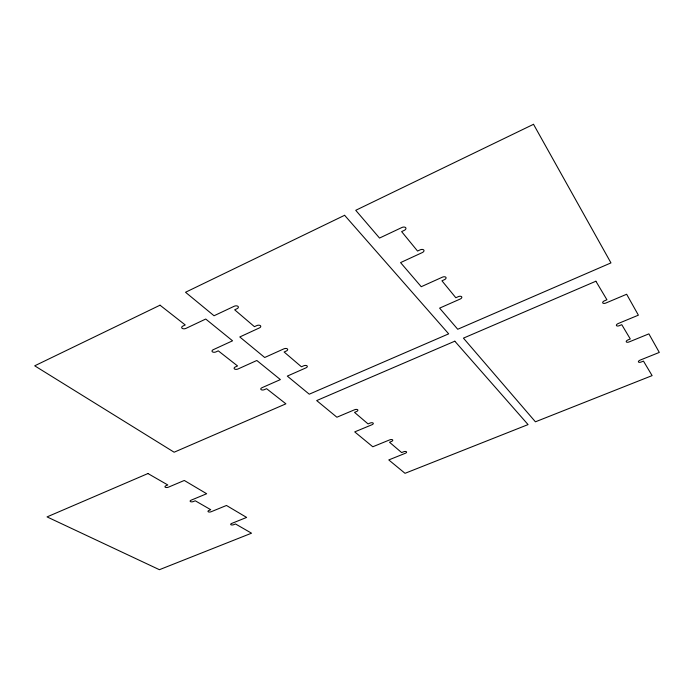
<?xml version="1.0" encoding="UTF-8"?>
<svg xmlns="http://www.w3.org/2000/svg" width="694" height="694" viewBox="0 0 694 694"><rect width="100%" height="100%" fill="white"/><g stroke="black" fill="none" stroke-linecap="round" stroke-linejoin="round"><path stroke-width="1.04" d="M344.614 215.296L185.524 292.269L214.047 315.761L234.19 306.262A2.793 1.605 -10.1 0 1 237.981 306.366A2.793 1.605 -10.1 0 1 237.044 308.7L234.676 309.81L254.438 326.674L256.754 325.607A2.707 1.509 -10.8 0 1 260.406 325.686A2.707 1.509 -10.8 0 1 259.435 327.906L239.786 336.963L264.709 357.497L283.863 348.856A2.611 1.405 -11.5 0 1 287.359 348.917A2.611 1.405 -11.5 0 1 286.353 350.999L284.106 352.005L301.439 366.796L303.642 365.825A2.533 1.327 -12 0 1 307.026 365.859A2.533 1.327 -12 0 1 306.002 367.846L287.299 376.105L309.264 394.192L448.68 333.849L344.614 215.296M533.521 124.304L355.736 210.308L379.531 238.059L401.904 227.502A2.958 1.77 -16.9 0 1 405.704 227.701A2.958 1.77 -16.9 0 1 404.246 230.382L401.626 231.614L417.554 251.046L420.122 249.857A2.871 1.666 -17 0 1 423.791 250.031A2.871 1.666 -17 0 1 422.325 252.564L400.568 262.601L421.241 286.709L442.382 277.175A2.767 1.535 -17.1 0 1 445.886 277.314A2.767 1.535 -17.1 0 1 444.42 279.682L441.939 280.792L455.828 297.743L458.257 296.668A2.689 1.449 -17.2 0 1 461.649 296.78A2.689 1.449 -17.2 0 1 460.191 299.036L439.606 308.127L457.728 329.26L610.963 262.905L533.521 124.304M160.028 305.195L34.7 365.816L174.133 452.219L285.902 403.83L266.583 388.683L264.44 389.629A2.49 1.284 -10.7 0 1 261.083 389.612A2.49 1.284 -10.7 0 1 261.994 387.712L280.385 379.592L256.832 360.49L237.981 368.991A2.585 1.371 -10 0 1 234.477 368.948A2.585 1.371 -10 0 1 235.353 366.935L237.548 365.946L218.28 350.843L216.034 351.875A2.663 1.449 -9.3 0 1 212.407 351.815A2.663 1.449 -9.3 0 1 213.249 349.698L232.559 340.806L205.728 319.04L185.931 328.392A2.767 1.562 -8.3 0 1 182.132 328.305A2.767 1.562 -8.3 0 1 182.93 326.05L185.237 324.957L160.028 305.195M454.813 341.196L316.681 400.577L336.894 417.224L354.565 409.764A2.351 1.145 -13 0 1 357.653 409.755A2.351 1.145 -13 0 1 356.595 411.499L354.521 412.375L368.046 423.913L370.084 423.062A2.299 1.084 -13.3 0 1 373.086 423.045A2.299 1.084 -13.3 0 1 372.019 424.719L354.721 431.894L372.791 446.771L389.698 439.875A2.229 1.024 -13.6 0 1 392.587 439.849A2.229 1.024 -13.6 0 1 391.511 441.436L389.525 442.243L401.644 452.575L403.596 451.794A2.177 0.972 -13.8 0 1 406.406 451.751A2.177 0.972 -13.8 0 1 405.331 453.277L388.779 459.931L405.027 473.317L528.065 424.589L454.813 341.196M147.943 473.542L47.045 516.9L159.412 569.696L251.532 533.192L235.5 523.961L233.757 524.664A2.056 0.868 -9.8 0 1 230.963 524.759A2.056 0.868 -9.8 0 1 231.649 523.45L246.63 517.429L226.47 505.475L211.193 511.721A2.117 0.92 -9.2 0 1 208.304 511.808A2.117 0.92 -9.2 0 1 208.963 510.437L210.75 509.708L195.24 500.782L193.435 501.528A2.169 0.954 -8.8 0 1 190.46 501.606A2.169 0.954 -8.8 0 1 191.102 500.192L206.665 493.738L184.292 480.465L168.408 487.179A2.238 1.015 -8.2 0 1 165.328 487.249A2.238 1.015 -8.2 0 1 165.935 485.757L167.792 484.967L147.943 473.542M595.886 281.226L463.427 338.134L535.421 421.813L652.108 375.61L643.468 361.097L641.239 361.99A2.403 1.067 -19.6 0 1 638.454 361.956A2.403 1.067 -19.6 0 1 640.12 360.125L659.3 352.422L648.881 333.866L629.18 341.908A2.481 1.145 -19.8 0 1 626.292 341.847A2.481 1.145 -19.8 0 1 627.983 339.913L630.282 338.976L621.772 324.679L619.421 325.651A2.55 1.206 -20 0 1 616.454 325.573A2.55 1.206 -20 0 1 618.163 323.551L638.385 315.171L626.647 294.256L605.845 303.035A2.637 1.293 -20.3 0 1 602.756 302.931A2.637 1.293 -20.3 0 1 604.5 300.788L606.929 299.765L595.886 281.226"/></g></svg>
